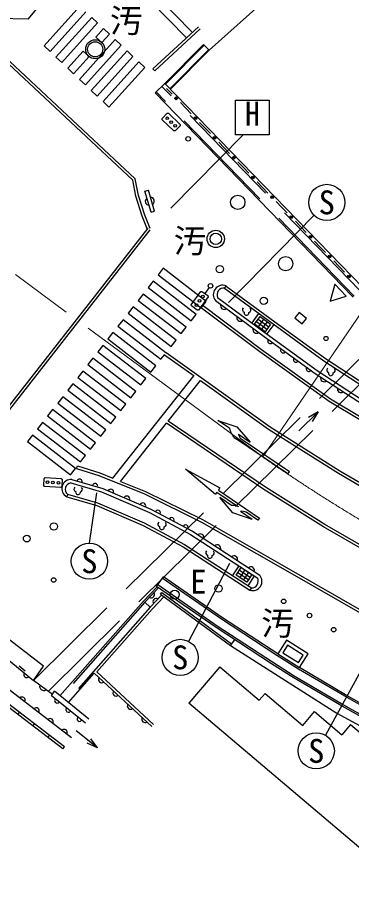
# Model space of a CAD drawing. Units: millimetres, scale not verified. Extents: x 40000 to 680000, y 20000 to 380000.
# Drawn here: x 121267 to 139766, y 262470 to 310240 of the extents above; entities that cross this region are included whole.
import ezdxf
from ezdxf.enums import TextEntityAlignment as Align

# ---------------------------------------------------------------- set-up
doc = ezdxf.new("R2010")
doc.units = ezdxf.units.MM
doc.header["$LTSCALE"] = 1000
doc.linetypes.add('CHAIN', pattern=[18.5, 12, -1.5, 3.5, -1.5])
doc.linetypes.add('DASHED', pattern=[7.5, 6, -1.5])
for name, color, linetype, lineweight in [('M-BGD', 7, 'Continuous', 25), ('M-BGD-EXST', 7, 'Continuous', 25), ('M-BMK', 2, 'CHAIN', 13), ('M-STR-HTXT', 7, 'Continuous', 13), ('M-STR-STRC', 7, 'Continuous', 25)]:
    doc.layers.add(name, color=color, linetype=linetype, lineweight=lineweight)
doc.styles.add('ＭＳ ゴシック', font='')
doc.styles.get('ＭＳ ゴシック').set_extended_font_data('MS Gothic')

msp = doc.modelspace()

# ---------------------------------------------------------------- linework, layer by layer
at = {"layer": 'M-BGD'}
for p, q in [((131880, 308417), (141621, 317165)), ((121884, 310149), (123521, 312124)), ((118080, 310253), (121884, 310149)), ((129433, 306575), (131568, 308727)), ((131568, 308727), (131880, 308417)), ((129745, 306265), (131880, 308417)), ((128894, 306052), (129433, 306575)), ((140387, 295283), (129433, 306575)), ((129530, 306304), (129833, 305991)), ((139849, 294761), (128894, 306052)), ((130591, 305209), (130288, 305522)), ((130591, 305209), (130893, 304896)), ((131651, 304114), (131348, 304427)), ((131651, 304114), (131954, 303802)), ((132711, 303020), (132408, 303332)), ((132711, 303020), (133014, 302707)), ((133771, 301925), (133468, 302238)), ((133771, 301925), (134074, 301612)), ((134831, 300830), (134528, 301143)), ((128330, 300619), (128522, 300675)), ((128670, 299456), (128330, 300619)), ((128862, 299512), (128522, 300675)), ((134831, 300830), (135134, 300518)), ((135891, 299736), (135588, 300048)), ((135891, 299736), (136194, 299423)), ((128670, 299456), (128862, 299512)), ((136951, 298641), (136648, 298954)), ((136951, 298641), (137254, 298328)), ((138011, 297546), (137708, 297859)), ((138011, 297546), (138314, 297233)), ((139071, 296452), (138768, 296764)), ((139071, 296452), (139374, 296139)), ((132737, 295252), (132826, 295373)), ((138826, 295474), (138566, 294543)), ((138826, 295474), (139456, 294809)), ((138566, 294543), (139456, 294809)), ((134253, 293326), (134634, 293852)), ((136866, 293914), (136624, 293621)), ((137267, 293582), (136866, 293914)), ((134394, 293264), (134694, 293680)), ((134494, 293403), (135079, 292980)), ((134889, 293539), (134589, 293123)), ((134594, 293541), (135179, 293118)), ((134694, 293680), (135279, 293257)), ((135084, 293398), (134784, 292982)), ((136624, 293621), (137024, 293289)), ((137024, 293289), (137267, 293582)), ((134979, 292841), (134394, 293264)), ((135279, 293257), (134979, 292841)), ((135456, 293246), (135076, 292719)), ((137906, 288405), (136838, 287351)), ((137906, 288405), (137374, 288090)), ((137906, 288405), (137584, 287877)), ((124049, 283854), (124007, 283710)), ((133179, 279340), (133536, 279883)), ((133382, 279375), (133660, 279799)), ((133474, 279516), (134060, 279131)), ((133567, 279658), (134153, 279272)), ((133855, 279670), (133577, 279247)), ((133660, 279799), (134246, 279414)), ((134051, 279542), (133772, 279118)), ((128977, 278751), (129346, 279286)), ((133967, 278990), (133382, 279375)), ((134246, 279414), (133967, 278990)), ((134375, 279337), (134018, 278794)), ((129083, 278678), (128319, 277873)), ((134214, 278666), (134132, 278541)), ((129196, 278333), (129255, 278414)), ((129196, 278333), (133061, 275490)), ((129255, 278414), (133121, 275570)), ((128319, 277873), (128614, 277603)), ((115702, 276958), (124272, 270393)), ((123878, 269879), (115607, 276213)), ((123787, 269759), (115514, 276096)), ((133061, 275490), (133293, 275805)), ((136160, 275781), (135677, 275021)), ((137359, 275019), (136160, 275781)), ((135677, 275021), (136876, 274259)), ((136876, 274259), (137359, 275019)), ((121698, 274061), (121364, 274338)), ((132469, 274310), (130760, 272294)), ((132469, 274310), (134653, 272458)), ((124095, 272327), (125526, 273950)), ((125526, 273950), (128708, 271011)), ((125662, 274029), (128810, 271121)), ((123209, 272768), (122163, 273555)), ((123166, 272693), (123318, 272955)), ((125222, 271414), (123318, 272955)), ((134653, 272458), (134970, 272833)), ((134970, 272833), (137058, 271063)), ((125033, 271181), (123166, 272693)), ((142083, 262697), (130760, 272294)), ((137058, 271063), (137707, 271829)), ((137707, 271829), (139226, 270542)), ((121306, 271660), (121397, 271779)), ((122133, 271026), (122224, 271146)), ((139704, 271106), (139226, 270542)), ((139704, 271106), (142031, 269134)), ((122960, 270393), (123051, 270512)), ((125704, 269825), (124528, 270757)), ((125704, 269825), (125140, 270080)), ((125704, 269825), (125327, 270315)), ((123787, 269759), (123878, 269879))]:
    msp.add_line(p, q, dxfattribs=at)
at = {"layer": 'M-BGD', "linetype": 'DASHED'}
for p, q in [((129461, 306547), (131596, 308699)), ((129717, 306293), (131852, 308446)), ((140222, 295123), (129268, 306415)), ((139906, 294817), (128952, 306108)), ((142247, 293362), (122163, 273555)), ((142949, 292650), (122971, 272947)), ((128319, 277873), (123706, 272642)), ((128614, 277603), (124017, 272390)), ((128395, 277953), (128319, 277873))]:
    msp.add_line(p, q, dxfattribs=at)
at = {"layer": 'M-BGD'}
for points in [[(132737, 295252), (135418, 293274), (138232, 291238), (141909, 288839), (145998, 286471), (149764, 284554), (154406, 282466), (158778, 280723), (162488, 279442), (166572, 278266), (170476, 277288)], [(132826, 295373), (135506, 293395), (138317, 291362), (141988, 288967), (146069, 286603), (149828, 284690), (154464, 282604), (158830, 280864), (162533, 279585), (166611, 278411), (170512, 277433)], [(132232, 294568), (134916, 292588), (137750, 290537), (141464, 288115), (145592, 285724), (149396, 283788), (154074, 281683), (158482, 279926), (162231, 278631), (166351, 277445), (170269, 276463)], [(132351, 294729), (135034, 292749), (137864, 290702), (141569, 288285), (145687, 285900), (149483, 283968), (154152, 281867), (158552, 280114), (162291, 278822), (166403, 277638), (170318, 276657)], [(124231, 284478), (125929, 283984), (128575, 282849), (130852, 281631), (134569, 279211)], [(124286, 284670), (125997, 284172), (128661, 283030), (130954, 281803), (134678, 279379)], [(124049, 283854), (125709, 283371), (128293, 282263), (130521, 281071), (134214, 278666)], [(124007, 283710), (125659, 283229), (128228, 282127), (130444, 280942), (134132, 278541)], [(135677, 275021), (132626, 277018), (129346, 279286)], [(122163, 273555), (122720, 274349), (116949, 278788), (116225, 277782)], [(128999, 278735), (128245, 277940), (123628, 272705)], [(169917, 260292), (167492, 260741), (164824, 261255), (162522, 261807), (159611, 262677), (156279, 263856), (153481, 264959), (150712, 266164), (148982, 266975), (147691, 267582), (146208, 268310), (142599, 270238), (139106, 272195), (136534, 273706), (135325, 274475), (132263, 276479), (128977, 278751)], [(129383, 278195), (128725, 277502), (125662, 274029)], [(129261, 278285), (128614, 277603), (128590, 277576)], [(115503, 276645), (116225, 277782), (116929, 277841), (122163, 273555)], [(133061, 275490), (138937, 271742), (142945, 269567), (146535, 267648)], [(147973, 268168), (146504, 268889), (142911, 270808), (139429, 272759), (136873, 274261)]]:
    msp.add_lwpolyline(points, dxfattribs=at)
at = {"layer": 'M-BGD', "linetype": 'DASHED'}
for points in [[(170017, 260833), (167594, 261281), (164940, 261793), (162665, 262338), (159782, 263200), (156472, 264371), (153692, 265467), (150939, 266665), (149216, 267472), (147930, 268078), (146459, 268800), (142863, 270721), (139379, 272672), (136821, 274176), (135623, 274937), (132570, 276935), (129289, 279203)], [(169935, 260391), (167511, 260839), (164845, 261353), (162548, 261903), (159642, 262772), (156314, 263949), (153520, 265051), (150754, 266255), (149025, 267065), (147735, 267672), (146253, 268399), (142647, 270326), (139155, 272282), (136586, 273792), (135379, 274559), (132319, 276562), (129033, 278833)]]:
    msp.add_lwpolyline(points, dxfattribs=at)
at = {"layer": 'M-BGD'}
msp.add_lwpolyline([(136814, 274535), (137083, 274957), (136222, 275505), (135953, 275083)], close=True, dxfattribs=at)
for centre, radius in [((125576, 308468), 526), ((125576, 308468), 418), ((130060, 305756), 75), ((130060, 305756), 49.5), ((130060, 305756), 24.5), ((131121, 304662), 75), ((131121, 304662), 49.5), ((131121, 304662), 24.5), ((130717, 303513), 125), ((132181, 303567), 75), ((132181, 303567), 49.5), ((132181, 303567), 24.5), ((133241, 302472), 75), ((133241, 302472), 49.5), ((133241, 302472), 24.5), ((134301, 301378), 75), ((134301, 301378), 49.5), ((134301, 301378), 24.5), ((133462, 300004), 396), ((135361, 300283), 75), ((135361, 300283), 49.5), ((135361, 300283), 24.5), ((136421, 299188), 75), ((136421, 299188), 49.5), ((136421, 299188), 24.5), ((132246, 297979), 480), ((132246, 297979), 315), ((137481, 298094), 75), ((137481, 298094), 49.5), ((137481, 298094), 24.5), ((136110, 296606), 396), ((138541, 296999), 75), ((138541, 296999), 49.5), ((138541, 296999), 24.5), ((132474, 296305), 200), ((139601, 295904), 75), ((139601, 295904), 49.5), ((139601, 295904), 24.5), ((134899, 294552), 200), ((138346, 292471), 115), ((123287, 282068), 200), ((121792, 281402), 189), ((123280, 279108), 125), ((132395, 278639), 200), ((136001, 277928), 125), ((137432, 277140), 125), ((138768, 276356), 125)]:
    msp.add_circle(centre, radius, dxfattribs=at)
for centre, radius, start, end in [((128559, 300054), 211, 123.0647, 269.5502), ((128634, 300077), 211, 303.0647, 89.5502), ((132625, 294900), 514, 67.0057, 220.1455), ((132683, 294888), 368, 81.5785, 205.5732), ((132703, 294270), 190, 155.6087, 311.5423), ((133598, 293610), 190, 155.6077, 311.542), ((134493, 292949), 190, 155.6093, 311.5426), ((135268, 292328), 146, 142.4632, 325.7651), ((135977, 291815), 146, 142.4632, 325.7651), ((136685, 291303), 146, 142.4635, 325.7675), ((137394, 290790), 146, 142.4643, 325.7657), ((138236, 290267), 189, 158.7304, 315.0311), ((139164, 289661), 189, 158.7295, 315.0321), ((124241, 284162), 509, 84.8284, 242.7276), ((124277, 284126), 355, 97.4458, 230.1101), ((124714, 284547), 148, 343.1673, 164.3875), ((125569, 284298), 148, 343.1676, 164.3891), ((126436, 283971), 162, 340.8739, 152.7106), ((127324, 283590), 162, 340.8754, 152.7098), ((128213, 283209), 162, 340.8768, 152.71), ((129046, 282830), 144, 329.684, 154.0274), ((129810, 282421), 144, 329.6844, 154.0287), ((130574, 282013), 144, 329.6854, 154.0287), ((131398, 281467), 189, 338.911, 134.9563), ((132329, 280861), 189, 338.9136, 134.9538), ((133260, 280255), 189, 338.9136, 134.9538), ((134191, 279649), 189, 338.9136, 134.9538), ((134283, 279039), 521, 253.173, 40.6944), ((134213, 279055), 388, 270.1251, 23.7427), ((128672, 278302), 189, 238.3948, 34.5974), ((128935, 277921), 163, 51.2144, 221.9325), ((121796, 273870), 162, 144.7582, 316.6016), ((122736, 273228), 234, 164.0727, 302.0914), ((125947, 273607), 184, 147.8072, 306.7308), ((126742, 272873), 184, 147.806, 306.732), ((121537, 272471), 164, 327.5067, 137.5927), ((123467, 272429), 134, 134.3485, 327.681), ((122316, 271874), 164, 327.5067, 137.5927), ((124090, 271925), 134, 134.3495, 327.6817), ((127537, 272138), 184, 147.8069, 306.731), ((123095, 271277), 164, 327.5067, 137.5927), ((124712, 271421), 134, 134.3474, 327.6825), ((128333, 271403), 184, 147.8078, 306.729), ((123874, 270680), 164, 327.5067, 137.5927)]:
    msp.add_arc(centre, radius, start, end, dxfattribs=at)
at = {"layer": 'M-BGD-EXST'}
for p, q in [((133336, 303729), (133336, 305657)), ((133336, 305657), (135205, 305657)), ((135205, 305657), (135205, 303729)), ((129282, 304645), (129560, 304933)), ((129560, 304933), (129631, 304934)), ((129631, 304934), (130278, 304308)), ((129283, 304574), (129282, 304645)), ((129930, 303949), (129283, 304574)), ((130278, 304308), (130279, 304238)), ((130001, 303950), (129930, 303949)), ((130279, 304238), (130001, 303950)), ((129755, 299680), (133757, 303729)), ((135205, 303729), (133336, 303729)), ((132955, 294455), (137685, 299285)), ((131881, 295282), (131646, 294958)), ((130886, 294336), (131414, 295065)), ((131819, 294771), (131291, 294043)), ((131414, 295065), (131484, 295076)), ((131484, 295076), (131808, 294841)), ((131808, 294841), (131819, 294771)), ((130897, 294267), (130886, 294336)), ((131221, 294032), (130897, 294267)), ((131291, 294043), (131221, 294032)), ((122732, 284328), (122752, 284727)), ((122752, 284727), (122804, 284775)), ((122804, 284775), (123703, 284730)), ((123703, 284730), (123750, 284678)), ((122779, 284276), (122732, 284328)), ((123678, 284231), (122779, 284276)), ((123730, 284278), (123678, 284231)), ((123750, 284678), (123730, 284278)), ((125653, 283929), (125244, 281145)), ((133001, 280014), (130745, 275712)), ((140908, 275262), (138309, 270515))]:
    msp.add_line(p, q, dxfattribs=at)
for centre, radius in [((129565, 304650), 74.5), ((129780, 304441), 75), ((129996, 304233), 75), ((138385, 299999), 1000), ((131954, 295384), 125), ((131529, 294797), 75), ((131176, 294311), 75), ((131352, 294554), 75), ((122941, 284518), 74.5), ((123241, 284503), 75), ((123541, 284488), 75), ((125255, 280145), 1000), ((129970, 278302), 250), ((130280, 274826), 1000), ((137805, 269652), 1000)]:
    msp.add_circle(centre, radius, dxfattribs=at)
for centre, radius, start, end in [((133854, 294058), 136, 127.7556, 254.626), ((133946, 293890), 133, 163.4699, 10.8404), ((134054, 294048), 136, 279.6818, 46.5549), ((138518, 290713), 136, 127.7565, 254.6252), ((138610, 290545), 133, 163.4699, 10.8404), ((138718, 290704), 136, 279.6851, 46.5538), ((124535, 284134), 136, 127.7556, 254.626), ((124627, 283965), 133, 163.4699, 10.8404), ((124735, 284124), 136, 279.6818, 46.5549), ((129172, 282194), 136, 127.7556, 254.626), ((129264, 282026), 133, 163.4699, 10.8404), ((129372, 282185), 136, 279.6843, 46.5547), ((131825, 280609), 136, 127.7554, 254.6286), ((131917, 280440), 133, 163.4689, 10.8415), ((132025, 280599), 136, 279.6818, 46.5549)]:
    msp.add_arc(centre, radius, start, end, dxfattribs=at)
at = {"layer": 'M-BMK'}
msp.add_line((134843, 285914), (89577, 319315), dxfattribs=at)
msp.add_arc((189831, 365077), 96387, 235.21548, 260.49605, dxfattribs=at)
at = {"layer": 'M-STR-HTXT'}
msp.add_line((147230, 304096), (134843, 285914), dxfattribs=at)
at = {"layer": 'M-STR-STRC'}
for p, q in [((130608, 309119), (128679, 311098)), ((130930, 309434), (129001, 311412)), ((124732, 310852), (122756, 308656)), ((123083, 308346), (125059, 310543)), ((125383, 310236), (123407, 308039)), ((125710, 309926), (125383, 310236)), ((123734, 307730), (125710, 309926)), ((126035, 309619), (125609, 309146)), ((126362, 309309), (126035, 309619)), ((128771, 307395), (131290, 309716)), ((128873, 307284), (131391, 309606)), ((125609, 309146), (125943, 308845)), ((125943, 308845), (126362, 309309)), ((122756, 308656), (123083, 308346)), ((126686, 309002), (124710, 306806)), ((125037, 306497), (127013, 308693)), ((127013, 308693), (126686, 309002)), ((124906, 308365), (124059, 307423)), ((124906, 308365), (125241, 308064)), ((127337, 308386), (125361, 306189)), ((127664, 308076), (127337, 308386)), ((123407, 308039), (123734, 307730)), ((124385, 307113), (125241, 308064)), ((125688, 305880), (127664, 308076)), ((127988, 307769), (126012, 305573)), ((128315, 307460), (127988, 307769)), ((124059, 307423), (124385, 307113)), ((126339, 305263), (128315, 307460)), ((128771, 307395), (128873, 307284)), ((124710, 306806), (125037, 306497)), ((125361, 306189), (125688, 305880)), ((126012, 305573), (126339, 305263)), ((129339, 296351), (129061, 295996)), ((131716, 294513), (129339, 296351)), ((129061, 295996), (131439, 294159)), ((128783, 295641), (128505, 295286)), ((128505, 295286), (130883, 293449)), ((131160, 293803), (128783, 295641)), ((128227, 294930), (127949, 294576)), ((130604, 293093), (128227, 294930)), ((127949, 294576), (130327, 292739)), ((131439, 294159), (131716, 294513)), ((127671, 294220), (127394, 293866)), ((127394, 293866), (129771, 292029)), ((130049, 292383), (127671, 294220)), ((130883, 293449), (131160, 293803)), ((127115, 293510), (126838, 293156)), ((129493, 291673), (127115, 293510)), ((126838, 293156), (129215, 291318)), ((130327, 292739), (130604, 293093)), ((126559, 292800), (126282, 292446)), ((126282, 292446), (128659, 290608)), ((128937, 290963), (126559, 292800)), ((129771, 292029), (130049, 292383)), ((126003, 292090), (125726, 291735)), ((128381, 290252), (126003, 292090)), ((125726, 291735), (128103, 289898)), ((129215, 291318), (129420, 291580)), ((129415, 291574), (131043, 290410)), ((129493, 291673), (129508, 291692)), ((125447, 291380), (125170, 291025)), ((125170, 291025), (127548, 289188)), ((127825, 289542), (125447, 291380)), ((128659, 290608), (128937, 290963)), ((124891, 290669), (124614, 290315)), ((127269, 288832), (124891, 290669)), ((124614, 290315), (126992, 288478)), ((126547, 284738), (131041, 290411)), ((128103, 289898), (128381, 290252)), ((129622, 287895), (131408, 290149)), ((124336, 289959), (124058, 289605)), ((124058, 289605), (126436, 287768)), ((126713, 288122), (124336, 289959)), ((127548, 289188), (127825, 289542)), ((123780, 289249), (123502, 288895)), ((126157, 287412), (123780, 289249)), ((123224, 288539), (122946, 288184)), ((125601, 286702), (123224, 288539)), ((123502, 288895), (125880, 287057)), ((126992, 288478), (127269, 288832)), ((122946, 288184), (125324, 286347)), ((126436, 287768), (126713, 288122)), ((122668, 287829), (122390, 287474)), ((125045, 285991), (122668, 287829)), ((126982, 284562), (129529, 287777)), ((133012, 287504), (132367, 287940)), ((132367, 287940), (133418, 287582)), ((133420, 287584), (134147, 286732)), ((122112, 287118), (121835, 286764)), ((124490, 285281), (122112, 287118)), ((122390, 287474), (124768, 285637)), ((125880, 287057), (126157, 287412)), ((133496, 287177), (134141, 286740)), ((121835, 286764), (124212, 284927)), ((125324, 286347), (125601, 286702)), ((136236, 284972), (133332, 286935)), ((133754, 286826), (133656, 286892)), ((136317, 285093), (133754, 286826)), ((124768, 285637), (125045, 285991)), ((124212, 284927), (124490, 285281)), ((124546, 285282), (124592, 285425)), ((132231, 283838), (130574, 285235)), ((130574, 285235), (132480, 284203)), ((136236, 284972), (136317, 285093)), ((132314, 283960), (132231, 283838)), ((132314, 283960), (133453, 283184)), ((132480, 284203), (132397, 284081)), ((132397, 284081), (134664, 282536)), ((133199, 282823), (132474, 283673)), ((133122, 283231), (132474, 283673)), ((134255, 282459), (133199, 282823)), ((134255, 282459), (133608, 282900)), ((134581, 282415), (133928, 282860)), ((134664, 282536), (134581, 282415))]:
    msp.add_line(p, q, dxfattribs=at)
for points in [[(128472, 298505), (128177, 299241), (127829, 300338), (127650, 301226), (118174, 310083)], [(128611, 298561), (128318, 299292), (127974, 300375), (127787, 301302), (118233, 310233)], [(128601, 298487), (119101, 286344), (117856, 286271), (116193, 285982), (114897, 285527), (104556, 293402), (104376, 294868), (104118, 296185), (103763, 297444), (103277, 298607)], [(128483, 298579), (119025, 286490), (117839, 286420), (116155, 286128), (114924, 285695), (104698, 293483), (104525, 294892), (104264, 296220), (103905, 297493), (103383, 298743)], [(131554, 294291), (134780, 291865), (138601, 289135), (143683, 286084), (147808, 283851), (152031, 281740), (156942, 279497), (162171, 277539), (168211, 275770), (174972, 274265), (180761, 273426), (188068, 272773), (195327, 272876), (202643, 273393), (205573, 273692)], [(131464, 294171), (134691, 291744), (138519, 289009), (143609, 285954), (147738, 283718), (151966, 281604), (156884, 279359), (162124, 277396), (168174, 275624), (174945, 274118), (180743, 273277), (188062, 272623), (195334, 272726), (202656, 273243), (205588, 273543)], [(129508, 291692), (135251, 287585), (139109, 285145), (142192, 283350), (147338, 280557), (154585, 277099), (160493, 274884), (166442, 272971), (172108, 271612), (178072, 270315), (181323, 269594)], [(131408, 290149), (135167, 287460), (139031, 285017), (142118, 283220), (147270, 280423), (154527, 276961), (160444, 274742), (166402, 272827), (172074, 271466), (178040, 270168), (181299, 269446)], [(155663, 273182), (150404, 275564), (146051, 277709), (142435, 279621), (138196, 282040), (134907, 284110), (129529, 287777)], [(155724, 273318), (150468, 275700), (146119, 277842), (142507, 279752), (138273, 282169), (134989, 284235), (129622, 287895)], [(124546, 285282), (125776, 284887), (128295, 283870), (131450, 282314), (135957, 279750), (140753, 276993), (144908, 274763), (149260, 272653), (153732, 270730), (157981, 269175), (162192, 267785), (166016, 266744), (168421, 266255), (172011, 265611), (177395, 264907)], [(124592, 285425), (125828, 285028), (126554, 284735)], [(126982, 284562), (128357, 284007), (131520, 282447), (136032, 279881), (140826, 277124), (144976, 274897), (149322, 272789), (153787, 270870), (158030, 269317), (162236, 267929), (166050, 266890), (168449, 266403), (172034, 265759), (177410, 265057)]]:
    msp.add_lwpolyline(points, dxfattribs=at)
for centre, radius, start, end in [((133971, 287669), 974, 189.7807, 228.9734), ((133976, 287259), 487, 189.7796, 228.9753), ((133150, 282252), 980, 67.1152, 91.6176), ((133710, 282421), 490, 60.4163, 102.0338)]:
    msp.add_arc(centre, radius, start, end, dxfattribs=at)

# ---------------------------------------------------------------- texts
at = {"layer": 'M-BGD-EXST', "style": 'ＭＳ ゴシック'}
for s, p in [('汚', (127293, 310053)), ('S', (138385, 299999)), ('汚', (130822, 297872)), ('S', (125255, 280145)), ('E', (131288, 279019)), ('汚', (135671, 276711)), ('S', (130280, 274826)), ('S', (137805, 269652))]:
    msp.add_text(s, height=1320, dxfattribs=at).set_placement(p, align=Align.MIDDLE_CENTER)
at = {"layer": 'M-BGD-EXST', "style": 'ＭＳ ゴシック', "width": 0.9}
msp.add_text('H', height=1320, dxfattribs=at).set_placement((133869, 303856), align=Align.BOTTOM_LEFT)

doc.saveas('drawing.dxf')
